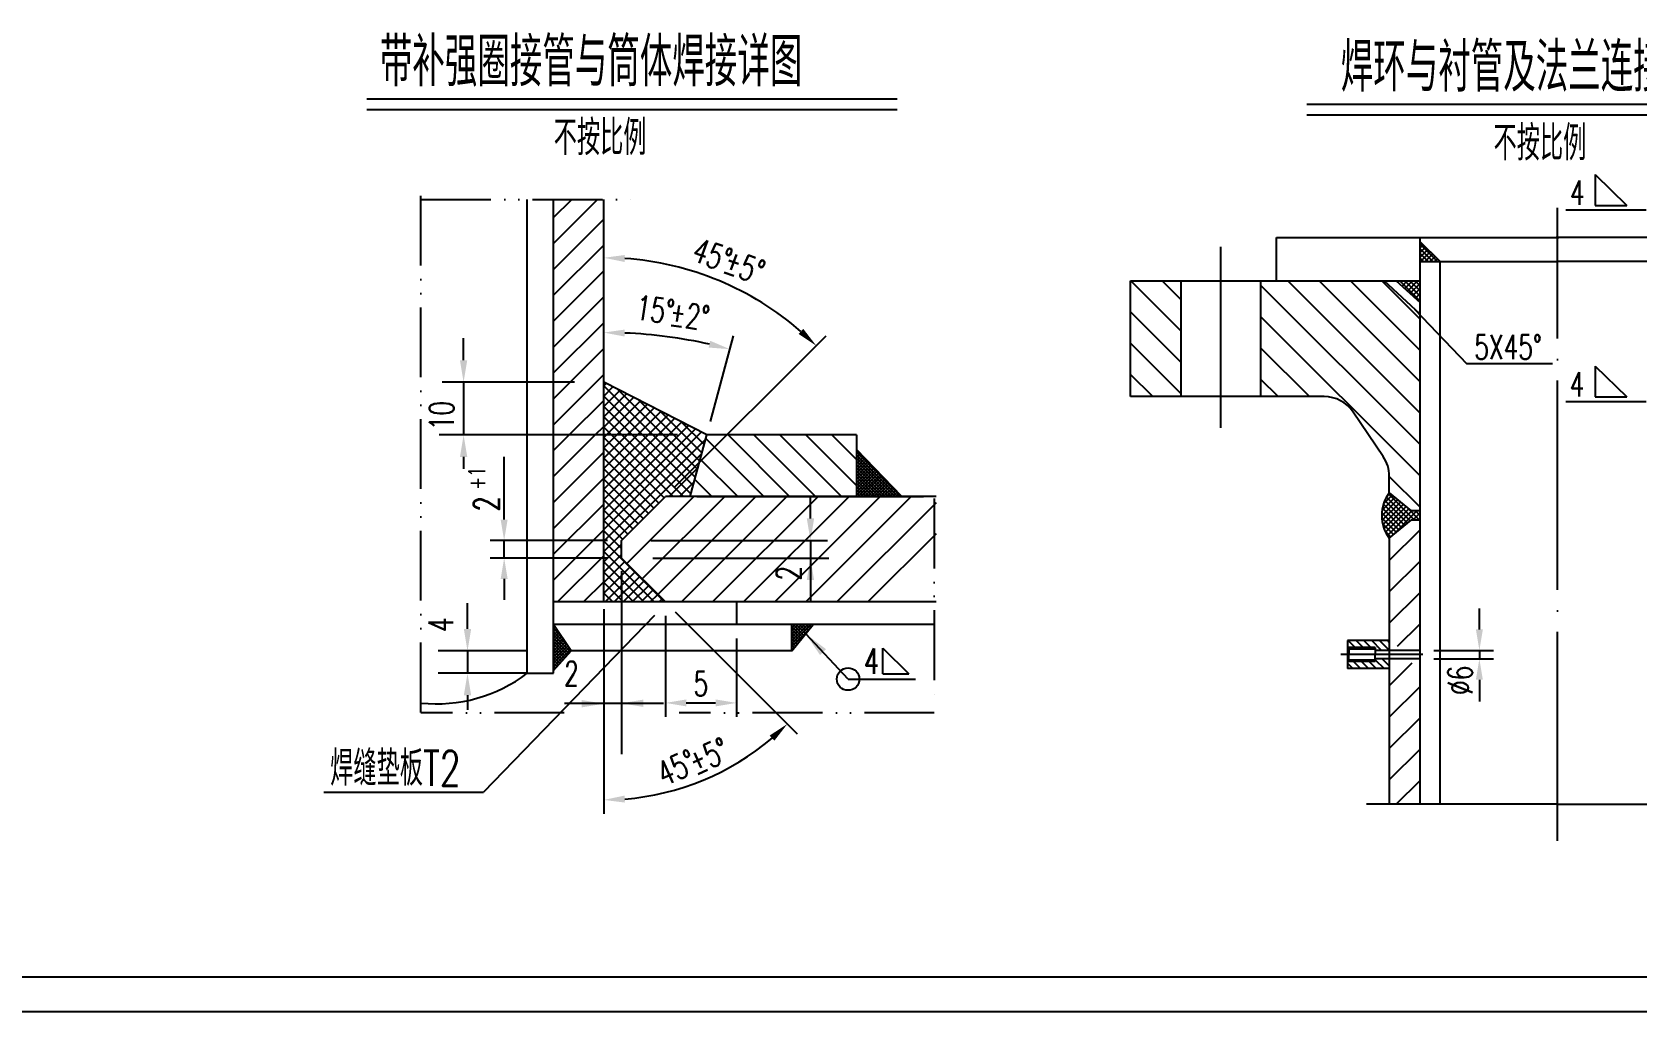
# Model space of a CAD drawing. Extents: x -54047 to 31317, y -2 to 11950.
# Drawn here: x -13152 to -8554, y 0 to 2809 of the extents above; entities that cross this region are included whole.
import ezdxf
from ezdxf.enums import TextEntityAlignment as Align

# ---------------------------------------------------------------- set-up
doc = ezdxf.new("R2010")
doc.units = 0
doc.header["$LTSCALE"] = 20
for name, pattern in [('DASHDOT-M', [36, 30, -3, 0, -3]), ('DIVIDE-M', [39, 30, -3, 0, -3, 0, -3]), ('DIVIDE-S', [16, 10, -2, 0, -2, 0, -2])]:
    doc.linetypes.add(name, pattern=pattern)
doc.layers.get('0').update_dxf_attribs({"linetype": 'CONTINUOUS'})
doc.styles.add('BIAOZHU', font='ROMANS.shx', dxfattribs={"width": 0.7, "bigfont": 'HLFSD.shx'})
doc.styles.add('HZ', font='ROMANS.shx', dxfattribs={"width": 0.7, "height": 60, "bigfont": 'HLFSD.shx'})
doc.styles.add('ROMANS', font='ROMANS', dxfattribs={"width": 0.7, "height": 60})

msp = doc.modelspace()

# ---------------------------------------------------------------- hatches: boundary and pattern name
at = {"linetype": 'Continuous'}
h = msp.add_hatch(dxfattribs=at)
h.set_pattern_fill('ANSI37', scale=3, style=0)
h.set_pattern_definition([(45, (-54269.174, 3435.145), (-6.735192, 6.735192), []), (135, (-54269.174, 3435.145), (-6.735192, -6.735192), [])])
h.paths.add_polyline_path([(-9175.9, 2207.6), (-9175.9, 2151.4), (-9118, 2151.4)])
h = msp.add_hatch(dxfattribs=at)
h.set_pattern_fill('ANSI31', scale=20, angle=90, style=0)
h.set_pattern_definition([(135, (-54269.174, 3435.145), (-44.90128, -44.90128), [])])
h.paths.add_polyline_path([(-9367.5, 1719.8), (-9281.2, 1591.9, -0.149488), (-9264.1, 1536), (-9264.1, 1488), (-9200.9, 1436.2), (-9175.9, 1436.2), (-9175.9, 2000.2), (-9278.3, 2095.7), (-9632.1, 2095.7), (-9632.1, 1763.9), (-9450.4, 1763.9, -0.24929)])
h.paths.add_polyline_path([(-9860.2, 2095.7), (-10005.4, 2095.7), (-10005.4, 1763.9), (-9860.2, 1763.9)])
h = msp.add_hatch(dxfattribs=at)
h.set_pattern_fill('ANSI31', scale=420, angle=-90, style=0)
h.set_pattern_definition([(315, (-13167.886, 16730.776), (37.1231, 37.1231), [])])
h.paths.add_polyline_path([(-11161.6, 1654.1), (-11240.7, 1575), (-11266.7, 1477.7), (-10945.9, 1477.7), (-10790.8, 1477.7), (-10790.8, 1654.1), (-10951.8, 1654.1)])
h.paths.add_polyline_path([(-11161.6, 1654.1), (-11219.5, 1654.1), (-11240.7, 1575)], flags=17)
h = msp.add_hatch(dxfattribs=at)
h.set_pattern_fill('ANSI37', scale=2, angle=-90, style=0)
h.set_pattern_definition([(315, (-18685.284, 8296.298), (4.490128, 4.490128), []), (45, (-18685.284, 8296.298), (-4.490128, 4.490128), [])])
h.paths.add_polyline_path([(-11658.4, 978.9), (-11608.3, 1034.9), (-11658.4, 1110.5)])
h = msp.add_hatch(dxfattribs=at)
h.set_pattern_fill('ANSI31', scale=5, angle=90, style=0)
h.set_pattern_definition([(135, (-29205.319, -6523.999), (-11.22532, -11.22532), [])])
h.paths.add_polyline_path([(-9264.1, 1064.4), (-9384.1, 1064.4), (-9384.1, 1044.4), (-9304.1, 1044.4), (-9304.1, 1036.4), (-9264.1, 1036.4)])
h.paths.add_polyline_path([(-9264.1, 1012.4), (-9304.1, 1012.4), (-9304.1, 1004.4), (-9384.1, 1004.4), (-9384.1, 984.4), (-9264.1, 984.4)])

# ---------------------------------------------------------------- linework, layer by layer
at = {"color": 4, "linetype": 'Continuous'}
for p, q in [((-12193.1, 2617.6), (-10673.8, 2617.6)), ((-9500.5, 2602.2), (-7981.2, 2602.2)), ((-11734, 970.8), (-11734, 2329.5)), ((-11658.4, 970.8), (-11658.4, 2329.5)), ((-11514.4, 1175.3), (-11514.4, 2329.5)), ((-9587.4, 2220.5), (-8777.7, 2220.5)), ((-9587.4, 2095.7), (-9587.4, 2220.5)), ((-9175.9, 595.7), (-9175.9, 2220.5)), ((-9118, 2151.4), (-9175.9, 2207.6)), ((-7976.5, 2220.5), (-8786.2, 2220.5)), ((-9175.9, 2151.4), (-8781.9, 2151.4)), ((-9118, 595.7), (-9118, 2151.4)), ((-8388, 2151.4), (-8781.9, 2151.4)), ((-10005.4, 1763.9), (-10005.4, 2095.7)), ((-10005.4, 2095.7), (-9175.9, 2095.7)), ((-9860.2, 1763.9), (-9860.2, 2095.7)), ((-9632.1, 1763.9), (-9632.1, 2095.7)), ((-9175.9, 2000.2), (-9278.3, 2095.7)), ((-9244, 2095.7), (-9175.9, 2033.5)), ((-11219.5, 1654.1), (-11514.4, 1805.3)), ((-9450.4, 1763.9), (-10005.4, 1763.9)), ((-9281.2, 1591.9), (-9367.5, 1719.8)), ((-11266.7, 1477.7), (-11219.5, 1654.1)), ((-10951.8, 1654.1), (-11219.5, 1654.1)), ((-10790.8, 1654.1), (-10951.8, 1654.1)), ((-10790.8, 1654.1), (-10790.8, 1477.7)), ((-10660.4, 1477.7), (-10790.8, 1612.3)), ((-9264.1, 1488), (-9264.1, 1536)), ((-11464, 1351.7), (-11338, 1477.7)), ((-10945.9, 1477.7), (-11338, 1477.7)), ((-10562, 1477.7), (-10945.9, 1477.7)), ((-9264.1, 1488), (-9200.9, 1436.2)), ((-9175.9, 1436.2), (-9200.9, 1436.2)), ((-9264.1, 1358.4), (-9200.9, 1410.2)), ((-9175.9, 1410.2), (-9200.9, 1410.2)), ((-11464, 1301.3), (-11464, 1351.7)), ((-9264.1, 1358.4), (-9264.1, 595.7)), ((-11464, 1301.3), (-11338, 1175.3)), ((-10562, 1175.3), (-11658.4, 1175.3)), ((-10945.9, 1175.3), (-11338, 1175.3)), ((-11134.2, 1175.3), (-11134.2, 1110.5)), ((-10567.9, 1110.5), (-11658.4, 1110.5)), ((-11608.3, 1034.9), (-11658.4, 1110.5)), ((-10975.6, 1034.9), (-10914.1, 1110.5)), ((-10975.6, 1034.9), (-10975.6, 1110.5)), ((-9384.1, 1064.4), (-9384.1, 984.4)), ((-9264.1, 1064.4), (-9384.1, 1064.4)), ((-11658.4, 978.9), (-11608.3, 1034.9)), ((-10975.6, 1034.9), (-11608.3, 1034.9)), ((-9380.1, 1040.4), (-9384.1, 1044.4)), ((-9380.1, 1040.4), (-9380.1, 1024.4)), ((-9304.1, 1040.4), (-9380.1, 1040.4)), ((-9380.1, 1008.4), (-9380.1, 1024.4)), ((-9304.1, 1044.4), (-9304.1, 1024.4)), ((-9175.9, 1036.4), (-9304.1, 1036.4)), ((-9304.1, 1004.4), (-9304.1, 1024.4)), ((-9175.9, 1012.4), (-9304.1, 1012.4)), ((-11734, 970.8), (-11658.4, 970.8)), ((-9380.1, 1008.4), (-9384.1, 1004.4)), ((-9264.1, 984.4), (-9384.1, 984.4)), ((-9304.1, 1008.4), (-9380.1, 1008.4)), ((-2967.8, 100), (-19167.8, 100))]:
    msp.add_line(p, q, dxfattribs=at)
at = {"color": 7, "linetype": 'Continuous'}
for p, q in [((-12193.1, 2587.6), (-10673.8, 2587.6)), ((-9500.5, 2572.2), (-7981.2, 2572.2)), ((-8674.1, 2400.9), (-8674.1, 2312.2)), ((-8674.1, 2400.9), (-8582.9, 2312.2)), ((-11658.4, 2203), (-11532, 2329.5)), ((-11658.4, 2277.3), (-11606.2, 2329.5)), ((-8674.1, 2312.2), (-8582.9, 2312.2)), ((-11658.4, 2128.8), (-11514.4, 2272.8)), ((-8527.8, 2298.2), (-8757.8, 2298.2)), ((-11658.4, 2054.5), (-11514.4, 2198.6)), ((-11658.4, 1980.3), (-11514.4, 2124.3)), ((-9233.8, 2095.7), (-9175.9, 2037.8)), ((-9212.3, 2095.7), (-9227.4, 2080.5)), ((-9197.8, 2095.7), (-9219.8, 2073.6)), ((-9219.2, 2095.7), (-9175.9, 2052.4)), ((-9183.2, 2095.7), (-9212.2, 2066.6)), ((-9204.7, 2095.7), (-9175.9, 2066.9)), ((-9175.9, 2088.4), (-9204.6, 2059.7)), ((-9175.9, 2073.9), (-9197, 2052.8)), ((-9190.1, 2095.7), (-9175.9, 2081.5)), ((-11658.4, 1906), (-11514.4, 2050.1)), ((-9175.9, 2059.3), (-9189.4, 2045.8)), ((-9175.9, 2044.8), (-9181.8, 2038.9)), ((-9191.3, 2014.5), (-9041.5, 1857.7)), ((-11916.1, 1868.3), (-11916.1, 1931.3)), ((-11658.4, 1831.8), (-11514.4, 1975.8)), ((-11309.7, 1505.9), (-10877.4, 1938.2)), ((-11209.1, 1692.7), (-11143.2, 1938.7)), ((-11658.4, 1757.6), (-11514.4, 1901.6)), ((-8796.1, 1857.7), (-9041.5, 1857.7)), ((-8674.5, 1851.6), (-8583.2, 1763)), ((-8674.5, 1851.6), (-8674.5, 1763)), ((-11598.4, 1805.3), (-11977.5, 1805.3)), ((-11916.1, 1805.3), (-11916.1, 1654.1)), ((-11658.4, 1683.3), (-11514.4, 1827.3)), ((-11613.5, 1654.1), (-11514.4, 1753.1)), ((-8528.1, 1749), (-8758.2, 1749)), ((-8674.5, 1763), (-8583.2, 1763)), ((-11539.2, 1654.1), (-11514.4, 1678.8)), ((-11303.5, 1654.1), (-11986.4, 1654.1)), ((-11658.4, 1609.1), (-11613.5, 1654.1)), ((-11658.4, 1534.8), (-11539.2, 1654.1)), ((-10790.8, 1607.1), (-10788.2, 1609.7)), ((-11916.1, 1591.1), (-11916.1, 1556.7)), ((-11799.9, 1411.7), (-11799.9, 1591)), ((-11658.4, 1460.6), (-11514.4, 1604.6)), ((-10790.8, 1605.4), (-10663, 1477.7)), ((-10790.8, 1598.2), (-10783.8, 1605.1)), ((-10790.8, 1589.2), (-10779.4, 1600.6)), ((-10790.8, 1596.4), (-10672, 1477.7)), ((-10790.8, 1580.2), (-10775, 1596)), ((-10790.8, 1571.2), (-10770.6, 1591.4)), ((-10790.8, 1587.5), (-10681, 1477.7)), ((-10790.8, 1562.2), (-10766.2, 1586.9)), ((-10790.8, 1553.3), (-10761.7, 1582.3)), ((-10790.8, 1578.5), (-10689.9, 1477.7)), ((-10790.8, 1544.3), (-10757.3, 1577.7)), ((-10790.8, 1535.3), (-10752.9, 1573.2)), ((-10790.8, 1569.5), (-10698.9, 1477.7)), ((-10790.8, 1526.3), (-10748.5, 1568.6)), ((-10790.8, 1517.3), (-10744.1, 1564)), ((-11658.4, 1386.3), (-11514.4, 1530.4)), ((-10790.8, 1560.5), (-10707.9, 1477.7)), ((-10790.8, 1508.4), (-10739.7, 1559.5)), ((-10790.8, 1499.4), (-10735.2, 1554.9)), ((-10790.8, 1551.5), (-10716.9, 1477.7)), ((-10790.8, 1490.4), (-10730.8, 1550.4)), ((-10790.8, 1481.4), (-10726.4, 1545.8)), ((-10790.8, 1542.6), (-10725.9, 1477.7)), ((-10790.8, 1533.6), (-10734.8, 1477.7)), ((-10790.8, 1524.6), (-10743.8, 1477.7)), ((-10785.6, 1477.7), (-10722, 1541.2)), ((-10776.6, 1477.7), (-10717.6, 1536.7)), ((-10767.6, 1477.7), (-10713.2, 1532.1)), ((-10758.6, 1477.7), (-10708.7, 1527.5)), ((-10749.6, 1477.7), (-10704.3, 1523)), ((-10740.7, 1477.7), (-10699.9, 1518.4)), ((-11248.1, 1477.7), (-10598.9, 1477.7)), ((-10922.3, 1414.7), (-10922.3, 1477.7)), ((-10790.8, 1515.6), (-10752.8, 1477.7)), ((-10790.8, 1506.6), (-10761.8, 1477.7)), ((-10790.8, 1497.7), (-10770.8, 1477.7)), ((-10790.8, 1488.7), (-10779.7, 1477.7)), ((-10790.8, 1479.7), (-10788.7, 1477.7)), ((-10731.7, 1477.7), (-10695.5, 1513.9)), ((-10722.7, 1477.7), (-10691.1, 1509.3)), ((-10713.7, 1477.7), (-10686.7, 1504.7)), ((-10704.7, 1477.7), (-10682.2, 1500.2)), ((-10695.8, 1477.7), (-10677.8, 1495.6)), ((-10686.8, 1477.7), (-10673.4, 1491)), ((-10677.8, 1477.7), (-10669, 1486.5)), ((-10668.8, 1477.7), (-10664.6, 1481.9)), ((-9248, 1474.8), (-9284.7, 1438.2)), ((-9256, 1481.4), (-9280.3, 1457.1)), ((-9272, 1476), (-9203.8, 1407.9)), ((-9266.4, 1485), (-9191.6, 1410.2)), ((-11658.4, 1312.1), (-11514.4, 1456.1)), ((-9240, 1468.3), (-9285.7, 1422.6)), ((-9285.4, 1431.3), (-9235.8, 1381.6)), ((-9232, 1461.7), (-9284.8, 1409)), ((-9283.7, 1444.1), (-9227.8, 1388.2)), ((-9224, 1455.2), (-9282.5, 1396.8)), ((-9280.7, 1455.7), (-9219.8, 1394.7)), ((-9216, 1448.6), (-9279, 1385.7)), ((-9276.8, 1466.3), (-9211.8, 1401.3)), ((-9208, 1442.1), (-9274.6, 1375.5)), ((-9199.9, 1435.7), (-9269.4, 1366.1)), ((-9184.8, 1436.2), (-9255.8, 1365.2)), ((-9212.9, 1446.1), (-9177.1, 1410.2)), ((-9175.9, 1430.6), (-9196.3, 1410.2)), ((-9188, 1435.7), (-9175.9, 1423.6)), ((-11658.4, 1237.8), (-11514.4, 1381.9)), ((-9285.6, 1416.9), (-9243.8, 1375.1)), ((-9283.2, 1400), (-9251.8, 1368.5)), ((-9264.1, 1293.9), (-9175.9, 1382)), ((-9175.9, 1416), (-9181.7, 1410.2)), ((-11504, 1351.7), (-11839.9, 1351.7)), ((-11799.9, 1301.3), (-11799.9, 1351.7)), ((-11380, 1351.7), (-10873.5, 1351.7)), ((-10922.3, 1351.7), (-10922.3, 1175.3)), ((-9275.9, 1378.1), (-9260.1, 1362.4)), ((-11504, 1301.3), (-11839.9, 1301.3)), ((-11646.8, 1175.3), (-11514.4, 1307.6)), ((-11374.1, 1301.3), (-10869.2, 1301.3)), ((-9264.1, 1204), (-9175.9, 1292.2)), ((-11464, 1263.7), (-11464, 1096.2)), ((-11799.9, 1241.3), (-11799.9, 1181.3)), ((-11572.5, 1175.3), (-11514.4, 1233.4)), ((-11464, 1236.5), (-11464, 738.8)), ((-9264.1, 1114.2), (-9175.9, 1202.4)), ((-11904.9, 1097.9), (-11904.9, 1172)), ((-11514.4, 1154.2), (-11514.4, 734.3)), ((-9005.8, 1096.4), (-9005.8, 1156.4)), ((-11369.4, 1136.9), (-11859.4, 629.8)), ((-11514.4, 1135.3), (-11514.4, 567.8)), ((-11338, 1135.3), (-11338, 845.9)), ((-11309.7, 1147), (-10960.1, 797.4)), ((-10975.6, 1056.2), (-10921.2, 1110.5)), ((-10975.6, 1065.1), (-10930.2, 1110.5)), ((-10975.6, 1074.1), (-10939.2, 1110.5)), ((-10975.6, 1083.1), (-10948.1, 1110.5)), ((-10975.6, 1092.1), (-10957.1, 1110.5)), ((-10975.6, 1101.1), (-10966.1, 1110.5)), ((-10975.6, 1110), (-10975.1, 1110.5)), ((-10975.6, 1105.2), (-10944.1, 1073.7)), ((-10972, 1110.5), (-10940, 1078.6)), ((-10963, 1110.5), (-10936, 1083.6)), ((-10954, 1110.5), (-10932, 1088.5)), ((-10945, 1110.5), (-10928, 1093.5)), ((-10936, 1110.5), (-10923.9, 1098.4)), ((-10927.1, 1110.5), (-10919.9, 1103.4)), ((-10918.1, 1110.5), (-10915.9, 1108.3)), ((-9240.1, 1048.4), (-9175.9, 1112.6)), ((-11134.2, 1070.5), (-11134.2, 845.9)), ((-10975.6, 1047.2), (-10922.2, 1100.6)), ((-10975.6, 1096.2), (-10948.1, 1068.7)), ((-10975.6, 1087.2), (-10952.1, 1063.8)), ((-10975.6, 1078.2), (-10956.2, 1058.8)), ((-10975.6, 1069.2), (-10960.2, 1053.9)), ((-10975.6, 1060.3), (-10964.2, 1048.9)), ((-10814.6, 954.3), (-10936, 1083.6)), ((-11734, 1034.9), (-11988.9, 1034.9)), ((-11904.9, 1034.9), (-11904.9, 970.8)), ((-10975.6, 1038.2), (-10961.3, 1052.4)), ((-10975.6, 1051.3), (-10968.2, 1043.9)), ((-10975.6, 1042.3), (-10972.3, 1039)), ((-10714.9, 1042.4), (-10640.1, 968.9)), ((-10714.9, 968.9), (-10714.9, 1042.4)), ((-9304.1, 1044.4), (-9384.1, 1044.4)), ((-9135.9, 1036.4), (-8965.8, 1036.4)), ((-9135.9, 1012.4), (-8965.8, 1012.4)), ((-9005.8, 1036.4), (-9005.8, 1012.4)), ((-11734, 970.8), (-11988.9, 970.8)), ((-10714.9, 968.9), (-10640.1, 968.9)), ((-9304.1, 1004.4), (-9384.1, 1004.4)), ((-9264.1, 934.6), (-9198.3, 1000.4)), ((-10814.6, 954.3), (-10621.2, 954.3)), ((-9264.1, 844.8), (-9175.9, 933)), ((-9005.8, 952.4), (-9005.8, 890.3)), ((-11904.9, 907.8), (-11904.9, 866.2)), ((-11627.2, 884.9), (-11343.5, 884.9)), ((-11278, 885.9), (-11194.2, 885.9)), ((-9264.1, 755), (-9175.9, 843.2)), ((-9264.1, 665.2), (-9175.9, 753.4)), ((-9243.9, 595.7), (-9175.9, 663.6)), ((-12316.8, 629.8), (-11859.4, 629.8)), ((-2867.8, 0), (-19667.8, 0))]:
    msp.add_line(p, q, dxfattribs=at)
at = {"color": 3, "linetype": 'DIVIDE-S'}
for p, q in [((-12038.4, 858.9), (-12038.4, 2375.2)), ((-12038.4, 2329.5), (-11431.6, 2329.5)), ((-10567.9, 1471.6), (-10567.9, 893.4)), ((-11627.8, 857.4), (-12038.4, 857.4)), ((-10567.9, 857.4), (-11298.1, 857.4))]:
    msp.add_line(p, q, dxfattribs=at)
at = {"color": 1, "linetype": 'DASHDOT-M'}
for p, q in [((-8781.9, 490.1), (-8781.9, 2305)), ((-9746.1, 1674.5), (-9746.1, 2193.2)), ((-9168.1, 1024.4), (-9403, 1024.4))]:
    msp.add_line(p, q, dxfattribs=at)
at = {"color": 0, "linetype": 'Continuous'}
for p, q in [((-11514.4, 1795.2), (-11507.8, 1801.9)), ((-11514.4, 1795), (-11252, 1532.6)), ((-11514.4, 1765.5), (-11488.2, 1791.8)), ((-11514.4, 1735.8), (-11468.5, 1781.7)), ((-11514.4, 1706.1), (-11448.9, 1771.7)), ((-11514.4, 1765.3), (-11258.3, 1509.2)), ((-11514.4, 1676.4), (-11429.3, 1761.6)), ((-11514.4, 1646.7), (-11409.6, 1751.5)), ((-11474.6, 1784.8), (-11245.7, 1556)), ((-11413.6, 1753.6), (-11239.5, 1579.4)), ((-11514.4, 1617.1), (-11390, 1741.5)), ((-11514.4, 1735.6), (-11264.6, 1485.7)), ((-11514.4, 1587.4), (-11370.4, 1731.4)), ((-11514.4, 1557.7), (-11350.7, 1721.3)), ((-11514.4, 1528), (-11331.1, 1711.3)), ((-11514.4, 1705.9), (-11286.2, 1477.7)), ((-11352.7, 1722.3), (-11233.2, 1602.8)), ((-11514.4, 1498.3), (-11311.5, 1701.2)), ((-11514.4, 1468.6), (-11291.8, 1691.1)), ((-11514.4, 1438.9), (-11272.2, 1681.1)), ((-11514.4, 1676.2), (-11315.9, 1477.7)), ((-11514.4, 1409.2), (-11252.6, 1671)), ((-11514.4, 1382.8), (-11235.2, 1662.1)), ((-11291.8, 1691.1), (-11226.9, 1626.3)), ((-11514.4, 1646.5), (-11341.8, 1473.9)), ((-11514.4, 1349.8), (-11222.9, 1641.3)), ((-11514.4, 1616.8), (-11356.7, 1459)), ((-11514.4, 1320.1), (-11233.8, 1600.7)), ((-11514.4, 1587.1), (-11371.5, 1444.2)), ((-11514.4, 1557.4), (-11386.3, 1429.3)), ((-11514.4, 1527.7), (-11401.2, 1414.5)), ((-11327.1, 1477.7), (-11244.6, 1560.1)), ((-11297.4, 1477.7), (-11255.5, 1519.6)), ((-11514.4, 1498), (-11416, 1399.6)), ((-11256.9, 1477.7), (-11448.7, 1285.9)), ((-11167.8, 1477.7), (-11404.1, 1241.4)), ((-11078.7, 1477.7), (-11359.6, 1196.8)), ((-10989.6, 1477.7), (-11292, 1175.3)), ((-10900.5, 1477.7), (-11202.9, 1175.3)), ((-10811.4, 1477.7), (-11113.8, 1175.3)), ((-10722.4, 1477.7), (-11024.8, 1175.3)), ((-10633.3, 1477.7), (-10935.7, 1175.3)), ((-11514.4, 1468.3), (-11430.9, 1384.8)), ((-11514.4, 1438.6), (-11445.7, 1369.9)), ((-10562, 1459.8), (-10846.6, 1175.3)), ((-11514.4, 1408.9), (-11460.6, 1355.1)), ((-11514.4, 1379.2), (-11464, 1328.8)), ((-11514.4, 1349.5), (-11340.2, 1175.3)), ((-11514.4, 1290.4), (-11464, 1340.8)), ((-10562, 1370.7), (-10757.5, 1175.3)), ((-11514.4, 1319.8), (-11369.9, 1175.3)), ((-11514.4, 1260.7), (-11464, 1311.1)), ((-11514.4, 1231), (-11454.1, 1291.3)), ((-11514.4, 1290.1), (-11399.6, 1175.3)), ((-10979.9, 1309.2), (-10987.8, 1301.3)), ((-11514.4, 1201), (-11439.1, 1276.3)), ((-11514.4, 1260.4), (-11429.3, 1175.3)), ((-11510.5, 1175.3), (-11424.2, 1261.5)), ((-11484.7, 1175.3), (-11411.4, 1248.6)), ((-11514.4, 1230.7), (-11459, 1175.3)), ((-11514.4, 1201), (-11488.7, 1175.3)), ((-11459, 1175.3), (-11398.5, 1235.7)), ((-11433.2, 1175.3), (-11385.6, 1222.8)), ((-11407.5, 1175.3), (-11372.7, 1210)), ((-11381.7, 1175.3), (-11359.9, 1197.1)), ((-11355.9, 1175.3), (-11347, 1184.2))]:
    msp.add_line(p, q, dxfattribs=at)
at = {"color": 3, "linetype": 'DIVIDE-M'}
for q in [(-9329, 595.7), (-8234.8, 595.7)]:
    msp.add_line((-8781.9, 595.7), q, dxfattribs=at)
at = {"color": 7, "linetype": 'Continuous'}
msp.add_circle((-10814.6, 954.3), 32.3, dxfattribs=at)
for centre, radius, start, end in [((-11514.4, 1301.3), 860.8, 48.9943, 86.0057), ((-11514.4, 553.3), 1394.3, 77.4658, 87.5342), ((-11514.4, 1351.7), 743.9, 274.6226, 310.3774)]:
    msp.add_arc(centre, radius, start, end, dxfattribs=at)
at = {"color": 4, "linetype": 'Continuous'}
for centre, radius, start, end in [((-9450.4, 1663.9), 100, 34.0083, 90), ((-9364.1, 1536), 100, 0, 34.0083), ((-9177.7, 1423.2), 108, 143.1162, 216.8838), ((-11994.1, 1313.2), 430, 264.089, 307.2203)]:
    msp.add_arc(centre, radius, start, end, dxfattribs=at)
at = {"color": 7, "linetype": 'Continuous'}
for points in [[(-11454.8, 2150), (-11454.1, 2170), (-11514.4, 2162.1)], [(-11454.6, 1936.3), (-11454.2, 1956.3), (-11514.4, 1947.6)], [(-10942.8, 1958.2), (-10956.4, 1943.6), (-10905.7, 1910)], [(-11209.4, 1924.1), (-11214.2, 1904.7), (-11153.5, 1900.1)], [(-11905.6, 1868.3), (-11926.6, 1868.3), (-11916.1, 1805.3)], [(-11905.6, 1591.1), (-11926.6, 1591.1), (-11916.1, 1654.1)], [(-11809.9, 1411.7), (-11789.9, 1411.7), (-11799.9, 1351.7)], [(-10911.8, 1414.7), (-10932.8, 1414.7), (-10922.3, 1351.7)], [(-11809.9, 1241.3), (-11789.9, 1241.3), (-11799.9, 1301.3)], [(-10911.8, 1238.3), (-10932.8, 1238.3), (-10922.3, 1301.3)], [(-11915.4, 1097.9), (-11894.4, 1097.9), (-11904.9, 1034.9)], [(-10936, 1083.6), (-10877.5, 1039.9), (-10894.9, 1023.3)], [(-9015.8, 1096.4), (-8995.8, 1096.4), (-9005.8, 1036.4)], [(-9015.8, 952.4), (-8995.8, 952.4), (-9005.8, 1012.4)], [(-11915.4, 907.8), (-11894.4, 907.8), (-11904.9, 970.8)], [(-11577.4, 894.2), (-11577.4, 873.2), (-11514.4, 883.7)], [(-11401, 895.4), (-11401, 874.4), (-11464, 884.9)], [(-11278, 895.9), (-11278, 875.9), (-11338, 885.9)], [(-11194.2, 895.9), (-11194.2, 875.9), (-11134.2, 885.9)], [(-11039.3, 792.3), (-11025.7, 777.6), (-10988.4, 825.6)], [(-11454.1, 600.2), (-11454.9, 620.2), (-11514.4, 607.8)]]:
    msp.add_solid(points, dxfattribs=at)

# ---------------------------------------------------------------- texts
at = {"color": 4, "linetype": 'Continuous', "style": 'HZ', "width": 0.7}
for s, p in [('带补强圈接管与筒体焊接详图', (-12156, 2653.7)), ('焊环与衬管及法兰连接详图', (-9402.9, 2638.4))]:
    msp.add_text(s, height=140, dxfattribs=at).set_placement(p)
at = {"color": 7, "linetype": 'Continuous', "width": 0.7}
for s, height, style, p in [('不按比例', 100, 'HZ', (-11657.9, 2456.4)), ('不按比例', 100, 'HZ', (-8965.2, 2441)), ('4', 70, 'ROMANS', (-8746.7, 2313.5)), ('5X45%%D', 70, 'HZ', (-9020.3, 1871.2)), ('4', 70, 'ROMANS', (-8747, 1764.2)), ('焊缝垫板T2', 100, 'HZ', (-12298.4, 648.3))]:
    msp.add_text(s, height=height, dxfattribs=dict(at, style=style)).set_placement(p)
at = {"color": 7, "linetype": 'Continuous', "style": 'BIAOZHU', "width": 0.7}
for s, rotation, p in [('45%%d', 339.8842, (-11254.7, 2188.6)), ('15%%d', 351.8787, (-11421.2, 2021.1)), ('10', 90, (-11979, 1667.3)), ('2', 90, (-10984.8, 1236.9)), ('4', 90, (-11981.3, 1088.7)), ('45%%d', 24.0787, (-11355.8, 678))]:
    msp.add_text(s, height=70, rotation=rotation, dxfattribs=at).set_placement(p, align=Align.MIDDLE_LEFT)
at = {"color": 7, "linetype": 'Continuous', "width": 0.7}
for s, height, rotation, style, p in [('%%P5%%D', 70, 339.8842, 'BIAOZHU', (-11177, 2122.9)), ('%%P2%%D', 70, 351.8787, 'BIAOZHU', (-11329.6, 1969.3)), ('+1', 48, 90, 'ROMANS', (-11854, 1496.8)), ('2', 72, 90, 'ROMANS', (-11814.3, 1435)), ('%%P5%%D', 70, 24.0787, 'BIAOZHU', (-11251.4, 678.6))]:
    msp.add_text(s, height=height, rotation=rotation, dxfattribs=dict(at, style=style)).set_placement(p)
at = {"color": 7, "linetype": 'Continuous', "style": 'BIAOZHU', "width": 0.7}
msp.add_text('2', height=70, dxfattribs=at).set_placement((-11628.1, 969.8), align=Align.MIDDLE_LEFT)
at = {"color": 7, "linetype": 'Continuous', "attachment_point": 5, "style": 'BIAOZHU'}
for s, insert, char_height in [('4', (-10747.6, 1005.6), 72), ('\\A1;5', (-11236.1, 940.9), 70)]:
    msp.add_mtext(s, dxfattribs=dict(at, insert=insert, char_height=char_height))
at = {"color": 7, "linetype": 'Continuous', "insert": (-9060.8, 950.5), "char_height": 70, "attachment_point": 5, "rotation": 90, "style": 'BIAOZHU'}
msp.add_mtext('\\A1;∅6', dxfattribs=at)

doc.saveas('drawing.dxf')
